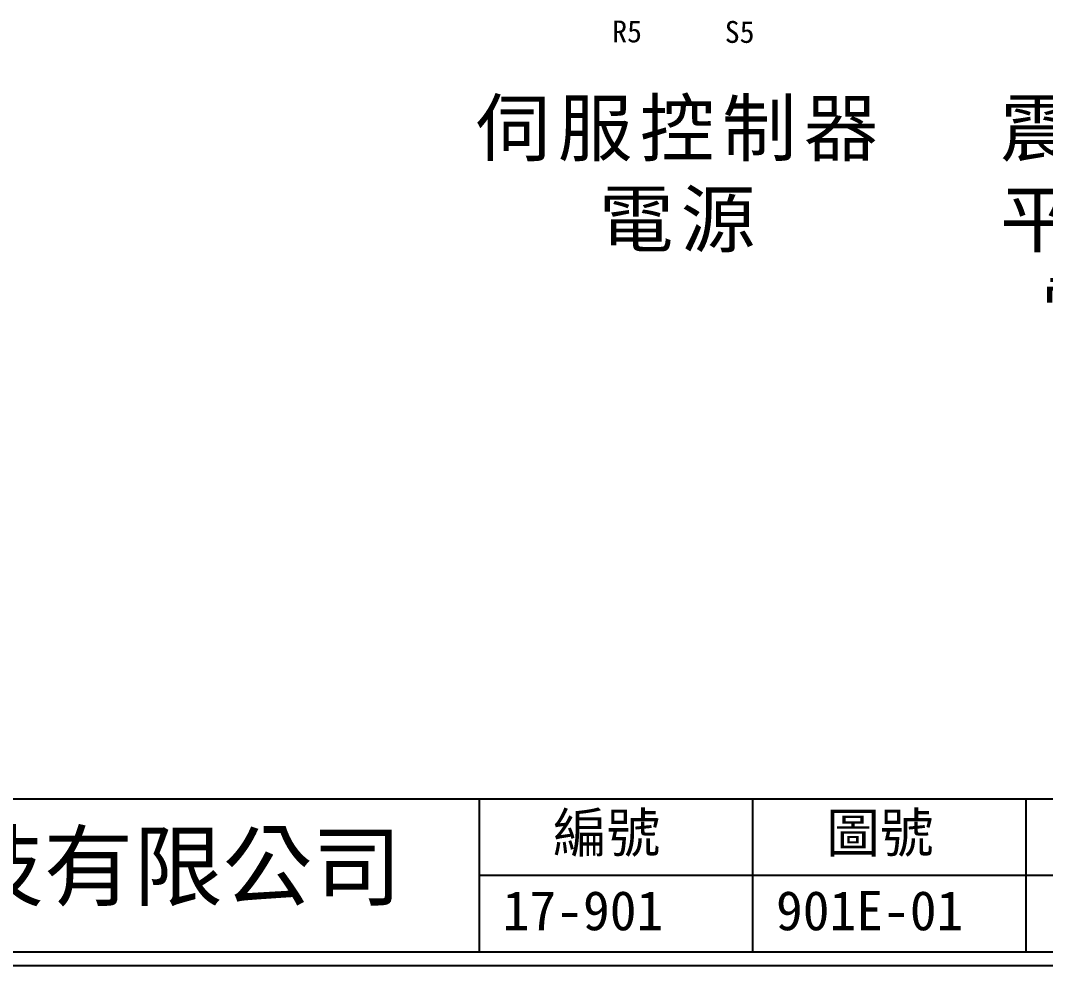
# Model space of a CAD drawing. Extents: x 10 to 297, y 3 to 207.
# Drawn here: x 103.8 to 197.5, y 3 to 89.4 of the extents above; entities that cross this region are included whole.
import ezdxf

# ---------------------------------------------------------------- set-up
doc = ezdxf.new("R2010")
doc.units = 0
doc.layers.get('0').update_dxf_attribs({"linetype": 'CONTINUOUS'})
doc.layers.add('圖框層', color=7, linetype='CONTINUOUS')
doc.styles.add('STSL', font='kaiu.ttf')
doc.styles.add('標楷體', font='kaiu.ttf')

msp = doc.modelspace()

# ---------------------------------------------------------------- linework, layer by layer
at = {"layer": '圖框層', "color": 7}
for p, q in [((11.25, 18.25), (295.75, 18.25)), ((145.75, 4.25), (145.75, 18.25)), ((170.75, 4.25), (170.75, 18.25)), ((195.75, 4.25), (195.75, 18.25)), ((145.75, 11.25), (295.75, 11.25)), ((11.25, 4.25), (295.75, 4.25)), ((10, 3), (297, 3))]:
    msp.add_line(p, q, dxfattribs=at)

# ---------------------------------------------------------------- texts
at = {"color": 7, "char_height": 5, "width": 40.99845, "attachment_point": 2, "style": '標楷體'}
for s, insert in [('{\\T1.1;伺服控制器\\P電源}', (164.167, 82.086)), ('{\\T1.1;震動筒\\P平送機\\P電源}', (204.633, 82.085))]:
    msp.add_mtext(s, dxfattribs=dict(at, insert=insert))
at = {"layer": '圖框層', "color": 7, "style": 'STSL'}
for s, height, p in [('R5', 2, (157.887, 87.411)), ('S5', 2, (168.183, 87.365)), ('編號', 3.6, (152.465, 13.337)), ('圖號', 3.6, (177.465, 13.337)), ('泓陞自動化科技有限公司', 6, (48.604, 9.076)), ('17-901', 3.6, (147.864, 6.224)), ('901E-01', 3.6, (172.864, 6.224))]:
    msp.add_text(s, height=height, dxfattribs=at).set_placement(p)

doc.saveas('drawing.dxf')
